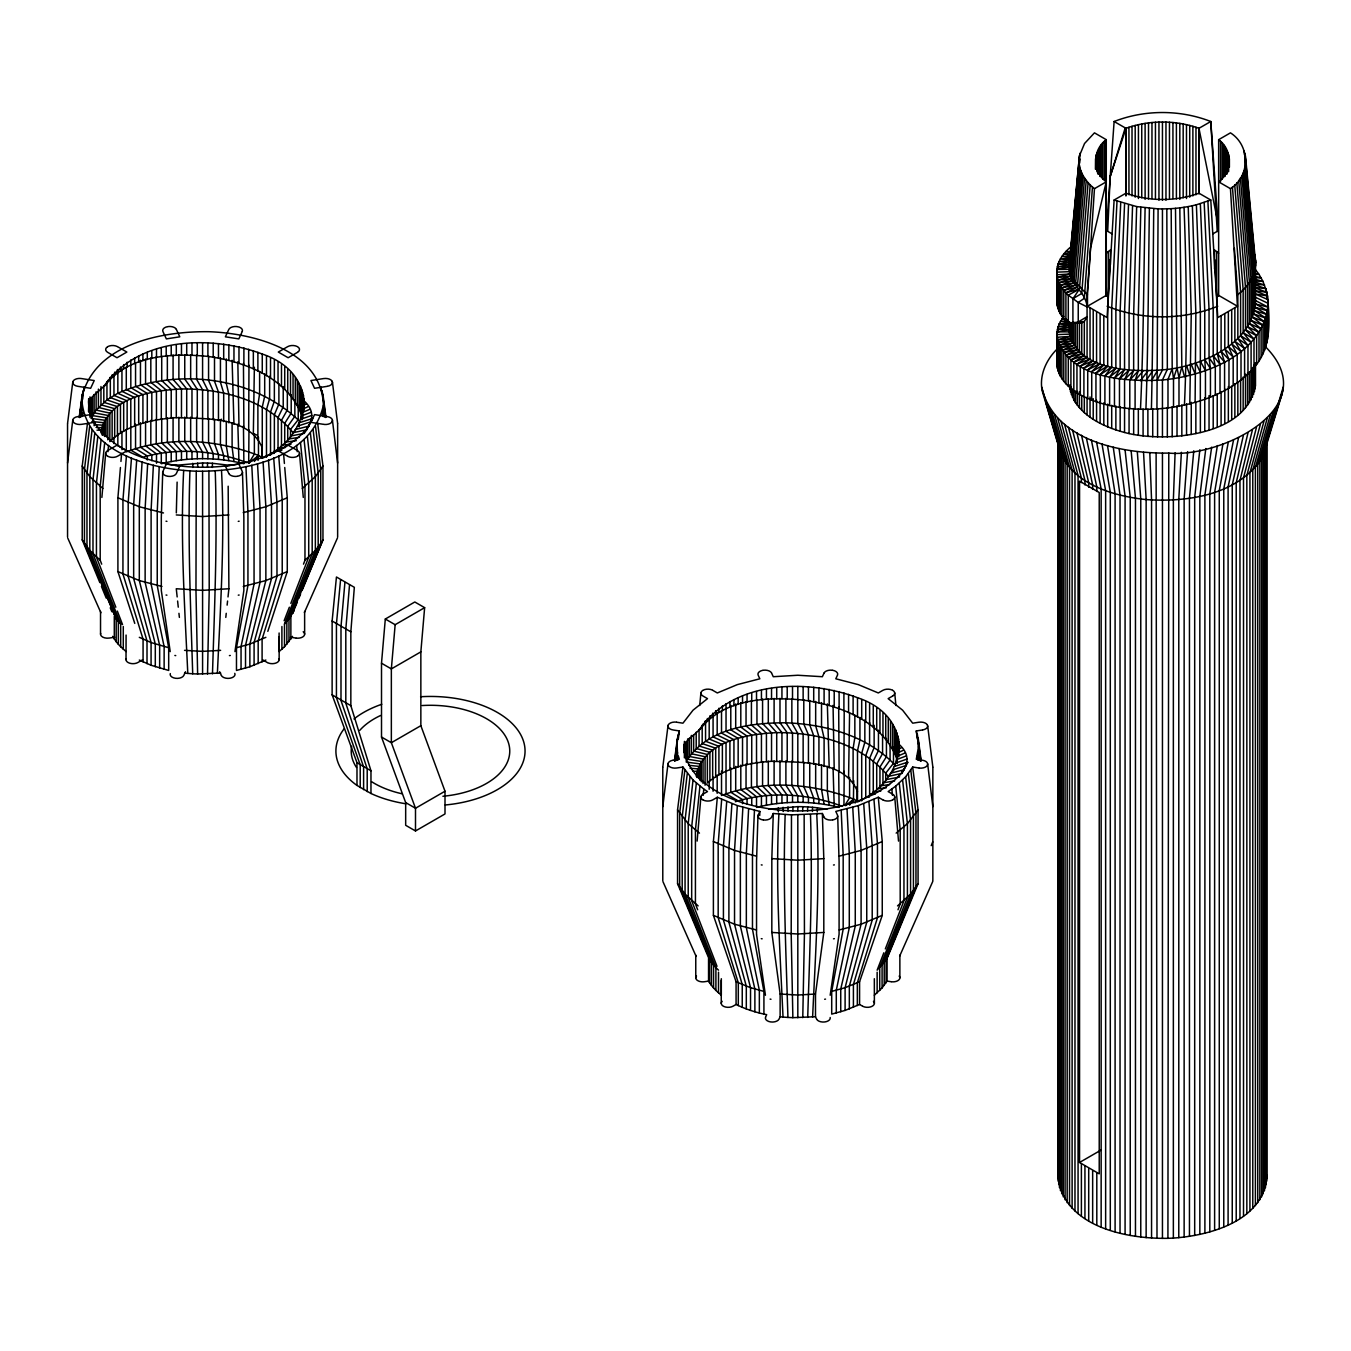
<?xml version="1.0" encoding="UTF-8"?>
<svg xmlns="http://www.w3.org/2000/svg" width="1351" height="1351" viewBox="0 0 1351 1351"><rect width="100%" height="100%" fill="white"/><g stroke="black" fill="none" stroke-linecap="round" stroke-linejoin="round"><path stroke-width="1.5" d="M202.582 467.159L202.582 462.971L175.09 465.369M722.177 1001.311A6.958 4.019 0 0 0 723.967 1006.512A6.958 4.019 0 0 0 733.12 1006.157L736.075 1004.468L736.075 981.755L713.396 915.353L713.396 841.555L717.33 797.259L737.325 805.601L759.836 811.427L759.718 815.531M797.816 810.803L797.816 806.631L768.753 809.283M862.512 1006.157L859.574 1004.468L859.574 981.755L882.254 915.353L882.254 841.555L878.302 797.259L858.307 805.601L835.796 811.427L837.451 815.008A6.975 4.019 0 0 1 832.993 819.871M1106.249 295.869L1106.266 139.677L1094.462 132.854L1084.549 143.493L1079.466 155.72L1069.401 265.775L1071.309 274.152L1075.464 282.241L1087.487 294.89L1087.487 306.238L1107.145 317.603L1114.119 200.016L1125.923 193.21C1149.279 201.586 1175.64 201.586 1198.979 193.21L1210.783 200.016L1217.758 317.603L1237.432 306.238L1230.457 188.667C1250.401 175.968 1250.401 145.553 1230.457 132.854L1218.653 139.677L1218.653 295.869M1125.94 195.608L1125.957 128.311L1114.119 121.506L1107.145 219.673L1107.145 231.021L1112.278 233.993M1063.777 316.37L1059.066 323.987L1056.904 331.907L1056.769 363.081C1058.39 387.146 1084.6 398.832 1104.898 404.371C1136.191 412.258 1169.645 410.434 1200.33 400.791L1200.363 312.098L1196.395 204.778L1210.783 200.016M1114.119 200.016L1136.664 206.585L1158.094 208.865L1156.929 408.931M196.25 471.212C243.568 471.82 311.237 459.087 323.413 405.114C321.42 350.551 253.718 333.275 208.915 331.704C161.613 331.096 93.928 343.829 81.752 397.802C83.762 452.365 151.464 469.624 196.25 471.212L195.963 590.252L197.634 673.997L220.635 673.051M207.48 467.226L207.514 463.055L202.582 462.971M763.535 820.006A6.975 4.019 0 0 0 771.607 817.085L773.279 813.505L791.483 814.873L791.196 933.896L792.868 1017.658L815.497 1016.746L816.578 1019.076M802.714 810.887L802.747 806.699L797.816 806.631M1153.737 208.679C1153.028 275.553 1152.96 342.428 1151.407 409.201M189.934 470.925C187.637 538.61 190.609 606.194 192.703 673.777L197.634 673.997M785.167 814.585C782.871 882.254 785.843 949.854 787.937 1017.438L792.868 1017.658M212.36 467.446L212.428 463.275L207.514 463.055M807.594 811.107L807.645 806.919L802.747 806.699M1149.397 208.341C1148.35 275.418 1148.266 342.495 1145.918 409.302M183.668 470.452C180.223 538.222 184.665 605.822 187.789 673.406L192.703 673.777M778.885 814.113C775.44 881.882 779.899 949.483 783.023 1017.067L787.937 1017.438M1145.108 207.885C1143.689 275.148 1143.588 342.428 1140.48 409.235M1265.026 346.312C1325.956 406.921 1221.287 457.905 1168.784 453.092L1167.923 1238.327C1126.717 1239.036 1065.095 1227.046 1058.154 1178.19L1058.154 440.105M812.441 811.478L812.525 807.29L807.645 806.919M1140.852 207.294L1138.336 314.918L1138.336 370.799L1135.093 380.526L1135.093 409.015M176.322 512.89L177.116 482.104M258.463 437.048L258.463 455.473L248.685 463.309L248.972 429.736M843.953 805.095L844.206 771.353M817.254 811.985L817.372 807.814L812.525 807.29M1136.664 206.585L1133.658 314.124L1133.658 370.529L1129.791 380.138L1129.791 408.627M162.711 472.394L161.309 517.636L161.309 590.505L170.209 651.604M757.945 816.055L756.543 861.296L756.543 934.166M765.51 1017.252A6.958 4.019 0 0 0 770.762 1021.947A6.958 4.019 0 0 0 779.054 1019.076L780.135 1016.746L780.135 994.032L771.826 932.443L771.826 858.628L773.279 813.505M1132.56 205.74L1129.064 313.179L1129.064 370.106L1124.572 379.58L1124.556 432.472C1166.318 443.939 1260.297 435.579 1254.488 374.902M1128.524 204.778L1124.556 312.098L1124.556 369.549L1119.472 378.888L1119.472 407.377M1175.1 452.805L1173.36 499.988L1173.36 1238.09L1167.923 1238.327M262.263 458.344C313.196 434.904 320.542 373.551 262.263 354.03C211.752 335.132 140.859 336.669 106.037 383.346C101.595 390.49 92.51 394.12 88.575 402.058C88.676 412.984 93.844 423.285 100.97 431.341C122.35 454.308 154.436 463.376 184.749 466.483C218.322 469.287 253.498 464.626 283.22 448.008C298.943 438.332 324.696 419.739 304.093 400.909M857.497 801.987C908.429 778.548 915.775 717.195 857.497 697.69C806.986 678.793 736.092 680.33 701.27 726.99C696.829 734.133 687.743 737.764 683.809 745.718C683.91 756.644 689.078 766.946 696.204 775.001C717.584 797.951 749.67 807.037 779.983 810.144C813.555 812.947 848.732 808.286 878.454 791.669C894.176 781.976 919.93 763.399 899.31 744.57M1058.069 330.674L1058.069 326.604L1069.789 327.263L1057.343 329.256L1069.401 329.56C1074.518 371.897 1135.06 372.589 1167.332 369.431C1207.017 364.888 1262.307 338.442 1254.488 290.651L1266.85 292.255C1269.889 317.451 1272.439 347.241 1253.998 367.573C1240.049 383.853 1220.46 394.205 1200.33 400.791M1124.572 203.68L1120.148 310.899L1120.148 368.857L1114.474 378.027L1114.474 406.516M159.232 466.669L157.24 511.691L157.24 585.49L168.689 647.737L168.689 670.451L151.076 665.266L139.305 660.048M754.466 810.33L752.473 855.335L752.473 929.15L763.923 991.398L763.923 1014.111L766.692 1014.669L765.629 1016.999M927.546 764.902A6.975 4.019 0 0 0 922.48 760.241L916.282 759.279L918.815 745.11L916.282 730.942L922.48 729.979M1079.128 158.236C1077.963 170.327 1085.309 181.456 1094.462 188.667L1087.487 294.89M1106.249 295.818L1106.266 139.677C1092.233 149.792 1092.233 171.712 1106.249 181.845L1106.266 295.396L1108.225 297.051M1058.154 1178.19L1058.289 1175.049M1120.739 202.481L1115.875 309.548L1115.875 368.029L1109.61 377.03L1109.61 405.52M1237.432 294.89C1249.675 285.855 1259.031 270.065 1254.488 254.545L1254.488 310.595L1265.836 318.127L1265.836 346.616M1173.36 1238.09C1209.939 1235.489 1261.969 1221.287 1266.765 1178.19L1266.765 440.105M1117.007 201.164L1111.704 308.079L1111.704 367.084L1104.898 375.882L1104.898 404.371M153.372 465.268L151.109 510.222L151.109 584.037L164.13 646.639L164.13 669.353M748.606 808.928L746.343 853.866L746.343 927.681L759.346 990.3L759.346 1013.014L763.923 1014.111M101.072 432.776C106.898 397.498 151.869 390.405 181.473 388.97C221.919 388.649 266.721 399.913 293.049 432.708L306.761 429.753L312.605 418.776M696.289 776.437C702.132 741.142 747.103 734.066 776.707 732.63C817.152 732.31 861.955 743.557 888.283 776.369L901.995 773.414L907.821 762.437M1070.921 246.828C1063.237 252.992 1056.769 261.925 1056.769 272.142L1056.769 300.631C1056.752 309.599 1061.835 317.738 1068.286 323.649L1081.763 322.72L1084.313 321.572L1087.065 316.641L1078.233 321.977L1068.286 323.649L1068.286 295.16C1061.835 289.249 1056.752 281.109 1056.769 272.142L1069.401 271.686C1071.275 285.382 1086.052 292.525 1087.065 306.88L1078.233 302.489L1068.286 295.16L1079.432 289.131L1088.112 182.638M1056.769 300.631L1056.904 297.946M1056.769 363.081L1056.904 360.396M1110.201 259.578L1107.685 306.474L1107.685 366.003L1100.339 374.582L1100.339 403.071M147.664 463.697L145.131 508.567L145.131 582.382L159.654 645.423L159.654 668.12M742.881 807.358L740.365 852.228L740.365 926.043L754.888 989.067L754.888 1011.781L759.346 1013.014M1058.069 264.154L1070.431 262.55L1070.431 254.545L1069.401 271.686L1069.401 267.093L1057.343 266.789L1069.789 264.813L1058.069 264.154L1058.069 268.224M1181.382 452.315L1178.781 499.583L1178.781 1237.668M1107.685 231.291L1110.201 176.525L1125.214 127.906M142.091 461.958L139.305 506.743L139.305 580.558L155.297 644.055L155.297 666.769M737.325 805.601L734.539 850.404L734.539 924.219L750.531 987.699L750.531 1010.413L754.888 1011.781M1195.111 402.378L1195.855 313.179L1192.359 205.74L1196.395 204.778M136.687 460.049L133.665 504.75L133.665 578.566L151.076 642.552L151.076 665.266M731.921 803.693L728.898 848.411L728.898 922.209L746.309 986.213L746.309 1008.927L750.531 1010.413M131.469 457.972L128.193 502.589L128.193 576.387L147.006 640.931L147.006 663.645M726.703 801.616L723.427 846.233L723.427 920.048L742.239 984.592L742.239 1007.306L746.309 1008.927M1187.613 451.656L1184.135 499.009L1184.135 1237.094M1092.469 186.995L1084.313 298.335L1078.233 302.489L1078.233 321.977L1081.763 322.72L1081.763 353.54L1070.921 359.89L1070.921 388.379M126.437 455.743L122.941 500.258L122.941 574.057L143.071 639.192L143.071 661.906M370.968 793.476L370.968 770.779L350.838 705.644L350.838 631.829L354.334 587.313L336.45 576.995L332.126 621.021L332.126 694.836L356.985 762.707L356.985 785.421L370.968 793.476A94.57 54.597 0 0 0 406.009 803.794M721.67 799.404L718.175 843.902L718.175 917.717L738.305 982.852L738.305 1005.566L742.239 1007.306M1090.189 184.851L1081.763 293.42L1072.914 298.74L1072.914 323.311L1079.432 323.109L1079.432 351.581L1068.286 357.61L1068.286 386.099M134.762 623.385L117.909 571.574L117.909 497.776L120.442 467.497M120.948 461.434L121.624 453.362M349.521 584.949L345.805 629.346L345.805 703.162L367.202 768.922L367.202 791.635M101.882 497.438L105.682 453.125M381.506 663.223L385.305 619.028L414.808 601.989L424.636 607.663L420.853 651.874L420.853 725.69L445.003 791.23L445.003 813.944L415.5 830.966L405.672 825.292L405.672 802.578L381.506 737.038L381.506 663.223L391.351 668.914L420.853 651.874M424.636 607.663L395.151 624.702L391.351 668.914L391.351 742.712L415.5 808.253L415.5 830.966M697.116 841.099L700.916 796.786M1086.221 180.358L1077.338 287.121L1065.905 292.795L1065.905 321.285M1084.549 178.028L1075.464 285.027L1063.777 290.364L1063.777 318.853M258.024 460.404L258.463 455.473C216.7 439.295 168.622 435.849 126.285 451.893M344.927 582.433L340.992 626.712L340.992 700.527L363.605 766.946L363.605 789.659M853.41 802.41L853.697 780.692M1083.097 175.647L1073.842 282.899L1061.937 287.864L1061.937 316.354M1081.864 173.232L1072.458 280.721L1060.366 285.331L1060.366 313.82M1193.777 450.795L1189.454 498.266L1189.454 1236.368M1080.04 168.301L1070.431 276.246L1058.069 280.113L1058.069 308.602M1080.834 170.783L1071.309 278.492L1059.066 282.747L1059.066 311.237M340.57 579.765L336.433 623.942L336.433 697.741L360.21 764.869L360.21 787.582M1069.401 265.775L1080.04 153.22M1079.466 165.801L1069.789 273.983L1057.343 277.479L1057.343 305.968M1079.669 163.116L1080.057 158.996M699.717 705.509L700.916 692.911M1069.283 262.955L1079.466 155.72M107.945 451.707L108.553 445.425M703.179 795.367L703.787 789.068L693.029 780.034L682.947 767.03L676.75 767.993A6.975 4.019 0 0 1 668.323 765.409M104.703 442.52L100.194 486.411L100.194 560.226L101.68 564.144M699.936 786.164L695.427 830.071L695.427 903.887L697.656 909.763M101.122 439.497L96.445 483.27L96.445 557.068L115.831 607.224M696.339 783.158L691.678 826.913L691.678 900.729L717.009 966.303M225.803 617.407L226.242 613.32M227.12 605.13L227.576 601.043M228.015 596.939L228.893 588.749L228.167 486.208M1199.84 449.765L1194.689 497.371L1194.689 1235.473M97.812 436.39L92.983 480.01L92.983 553.809L120.695 624.061L120.695 646.774L126.082 651.57M693.029 780.034L688.216 823.654L688.216 897.469L715.912 967.721L715.912 990.435L721.316 995.231L721.316 978.715M94.79 433.164L89.825 476.65L89.825 550.448L118.331 621.561L120.695 624.061M690.006 776.825L685.058 820.293L685.058 894.109L713.564 965.205L718.512 970.153M92.054 429.871L86.971 473.188L86.971 547.003L116.186 618.978L118.331 621.561L118.331 644.258L120.695 646.774M687.287 773.515L682.204 816.848L682.204 890.647L711.42 962.621L713.564 965.205L713.564 987.919L715.912 990.435M1069.283 321.673L1069.401 334.153L1056.769 334.592C1065.365 378.972 1126.447 381.961 1162.451 380.003C1206.122 375.831 1264.215 353.962 1268.15 303.367L1255.501 297.288M67.567 463.038L72.751 420.212M89.639 426.494L84.438 469.658L84.438 543.457L116.186 618.978L116.186 641.691L118.331 644.258M662.801 806.699L667.985 763.855M684.856 770.138L679.671 813.302L679.671 887.117L711.42 962.621L711.42 985.335L713.564 987.919M99.839 582.568L82.225 539.86L82.225 466.044L87.511 423.049M1205.818 448.532L1199.84 496.324L1199.84 1234.409M67.567 423.403L72.751 382.181M662.801 767.047L667.985 725.842M711.42 985.335L709.528 982.701L709.528 959.987L677.56 883.689L677.56 809.891L682.947 767.03M82.563 416.429L83.087 412.376M677.797 760.089L676.986 741.446L679.35 730.942L673.153 729.979A6.975 4.019 0 0 1 668.086 725.318M1189.809 403.797L1191.244 314.124L1188.238 206.585L1192.359 205.74M80.165 417.172L81.752 405.114M81.246 409.674L81.786 405.536M82.614 399.339L83.154 395.201M83.694 391.064L84.235 386.926M81.195 416.817L82.259 408.762M675.399 760.816L676.986 748.758M678.286 739.183L679.35 730.942M676.429 760.478L677.493 752.406M79.219 417.071L82.259 394.154M79.473 417.459L81.6 401.45M79.506 417.51L83.087 390.523M674.453 760.731L677.493 737.815M674.706 761.12L678.32 734.184M815.497 1016.746L815.497 994.032L823.806 932.443L823.806 858.628L822.354 813.505L791.483 814.873M1211.661 447.147L1204.889 495.108L1204.889 1233.21M234.956 651.604L243.856 590.505L243.856 517.636L242.471 472.394M830.19 995.248L839.089 934.166L839.089 861.296L837.704 816.055M1217.386 445.56L1209.804 493.757L1209.804 1231.859M1222.959 443.82L1214.617 492.254L1214.617 1230.339M265.86 660.048L249.867 666.769L236.476 670.451L236.476 647.737L247.942 585.49L247.942 511.691L245.95 466.669M859.574 1004.468L845.101 1010.413L831.709 1014.111L831.709 991.398L843.176 929.15L843.176 855.335L841.183 810.33M1228.346 441.912L1219.261 490.599L1219.261 1228.701M1184.439 405.064C1187.445 339.321 1186.533 273.307 1184.05 207.294L1188.238 206.585M1233.581 439.835L1223.77 488.826L1223.77 1226.911M1238.597 437.606L1228.093 486.9L1228.093 1225.002M1243.41 435.242L1232.247 484.857L1232.247 1222.942M1248.02 432.725L1236.216 482.679L1236.216 1220.78M1252.377 430.074L1239.965 480.399L1239.965 1218.484M1256.481 427.288L1243.511 478.001L1243.511 1216.086M1178.984 406.178L1178.984 377.689L1181.838 366.78L1179.811 207.885L1184.05 207.294M1260.348 424.383L1246.838 475.501L1246.838 1213.586M1263.928 421.377L1249.928 472.901L1249.928 1210.986M1267.238 418.253L1252.782 470.216L1252.782 1208.301M1270.261 415.044L1255.4 467.446L1255.4 1205.531M1272.997 411.734L1257.747 464.592L1257.747 1202.694M1275.412 408.357L1259.841 461.687L1259.841 1199.772M1283.281 386.977L1261.648 458.715C1236.976 495.277 1187.039 502.403 1146.138 499.583C1111.721 495.986 1065.601 482.358 1058.289 443.246L1041.621 386.977C1040.287 372.944 1046.974 359.282 1056.668 349.47M1282.791 390.625L1261.648 458.715L1261.648 1196.8M1281.964 394.256L1263.202 455.692L1263.202 1193.777M267.819 631.356L287.273 571.574L287.273 497.776L284.74 467.497M1110.201 176.525L1125.957 128.311C1149.279 119.935 1175.623 119.935 1198.962 128.311L1210.783 121.506L1217.234 231.561M1173.512 407.107L1173.512 378.618L1177.025 367.81L1175.505 208.341L1179.811 207.885M303.502 564.144L304.971 560.226L304.971 486.411L300.479 442.52M897.993 909.763L900.205 903.887L900.205 830.071L895.696 786.164L905.626 776.825L912.685 767.03L918.883 767.993M284.132 620.717L289.35 607.224M290.837 603.357L308.72 557.068L308.72 483.27L304.059 439.497M883.841 952.793L877.137 970.153L887.083 958.383L918.072 883.689L918.072 809.891L912.685 767.03M885.327 948.942L903.954 900.729L903.954 826.913L899.293 783.158M931.227 845.642L932.73 841.808M279.1 632.994L279.1 651.57L284.487 646.774L284.487 624.061L312.182 553.809L312.182 480.01L307.369 436.39M1175.505 208.341L1171.182 208.679L1172.195 368.705L1167.99 379.395L1167.99 407.884M304.397 612.51L337.497 537.884M899.631 956.17L932.73 881.528M284.487 624.061L290.87 616.326L322.957 539.86L322.957 466.044L317.654 423.049M297.338 601.989L292.525 613.641L293.927 610.905M298.926 598.105L300.53 594.22M302.134 590.336L322.957 539.86M162.947 471.347L166.359 464.018L179.784 466.095L176.39 473.424A6.975 4.019 0 0 1 168.301 476.363M242.217 331.569L238.823 338.898L225.381 336.821L228.792 329.475A6.975 4.019 0 0 1 236.813 326.554M185.526 671.734L183.82 675.416A6.958 4.019 0 0 1 175.529 678.286A6.958 4.019 0 0 1 170.294 673.592M758.181 815.008L759.836 811.427M824.026 673.136L822.354 676.716L797.816 675.247L773.279 676.716L771.607 673.136M837.451 675.213L835.796 678.793L858.307 684.619L878.302 692.962L882.845 690.344A6.975 4.019 0 0 1 892.386 690.141M1156.929 380.442L1162.451 370.039L1162.451 208.932L1171.182 208.679M1151.407 380.712L1157.587 370.478M701.27 781.79L701.27 761.44L687.659 759.245C708.751 728.105 751.156 722.751 785.894 722.785C825.512 724.305 867.764 735.771 895.544 765.645M322.957 466.044L315.357 476.65L302.286 488.437M284.487 646.774L292.525 636.355M918.072 809.891L907.416 823.654L896.169 833.111M918.072 883.689L910.574 894.109L897.52 905.896M874.333 995.231L882.085 987.919L887.083 981.096L887.083 958.383M248.685 463.309L254.36 454.122L254.36 433.772M844.865 805.432L849.593 797.782L849.593 777.433M104.652 386.031C127.737 354.891 172.523 352.949 207.902 356.411C244.919 361.561 287.881 377.892 301.898 415.77L310.781 412.393M699.886 729.692C722.954 698.551 767.756 696.609 803.136 700.071C840.153 705.222 883.115 721.552 897.132 759.414L906.014 756.036M1145.918 380.813L1152.724 370.782M1072.914 298.74L1079.432 289.131L1065.905 292.795M254.376 461.468L258.463 455.473L262.263 457.567L262.263 407.208L264.695 396.164L264.695 373.771M849.61 805.112L853.697 799.133L857.497 801.227L857.497 750.869L859.928 739.808L859.928 717.432M290.516 436.052L304.195 433.384L305.917 430.969M855.082 803.001L857.058 800.316L857.058 786.67M1140.48 380.746L1147.877 370.934M1135.093 380.526L1143.081 370.934M293.049 432.708L296.612 428.605M888.283 776.369L894.21 769.53M1129.791 380.138L1138.336 370.799M1095.948 401.652L1095.948 373.163L1103.818 364.804L1103.818 316.117M1124.572 379.58L1133.658 370.529M262.263 447.806C248.905 416.007 205.301 418.911 176.305 417.662C152.764 419.266 127.281 424.501 109.836 441.591L109.836 413.102L96.124 410.079L91.041 418.422L104.517 420.212L104.517 436.491M1091.726 400.099L1091.726 371.609L1100.102 363.503L1100.102 314.293M1119.472 378.888L1129.064 370.106M1087.724 398.427L1087.724 369.938L1096.573 362.085L1096.573 312.351M857.497 791.45C844.139 759.65 800.535 762.572 771.539 761.305C748.927 762.808 724.947 767.773 707.367 782.989L707.367 754.5L693.637 751.072L693.637 734.792M1114.474 378.027L1124.556 369.549M304.971 560.226L315.357 550.448L320.744 543.457L320.744 469.658L315.543 426.494M1106.266 253.228L1110.37 249.969L1110.37 264.712M1216.677 297.051L1218.653 295.396L1237.432 306.238M1083.907 396.62L1083.907 368.131L1093.212 360.565L1093.212 310.308M845.54 805.652L853.697 799.133C812.407 783.124 765.021 779.595 723.021 794.962M1109.61 377.03L1120.148 368.857M893.028 799.708A6.975 4.019 0 0 0 892.673 794.202L888.147 791.585L895.696 786.164M1080.31 394.712L1080.31 366.222L1090.037 358.944L1090.037 308.163M1104.898 375.882L1115.875 368.029M1076.95 392.702L1076.95 364.213L1087.065 357.221L1087.065 294.586L1090.527 248.229L1106.249 181.845L1094.462 188.667M1100.339 374.582L1111.704 367.084M1124.556 432.472C1105.05 427.254 1084.583 417.966 1073.842 399.947L1073.809 362.102L1084.313 355.431L1084.313 321.572L1078.233 321.977M1095.948 373.163L1107.685 366.003M107.725 450.542L117.03 445.171L126.859 450.846L117.571 456.216A6.975 4.019 0 0 1 108.029 456.418M297.44 352.375L288.135 357.745L278.306 352.054L287.611 346.683A6.975 4.019 0 0 1 297.102 346.464M142.564 659.812L137.886 662.514A6.958 4.019 0 0 1 129.493 663.138A6.958 4.019 0 0 1 126.251 658.629M1087.487 306.238L1106.266 295.396M1212.641 233.993L1217.758 231.021L1217.758 219.673L1210.783 121.506C1180.132 109.532 1144.787 109.532 1114.119 121.506M420.853 725.69L391.351 742.712L381.506 737.038M445.003 791.23L415.5 808.253L405.672 802.578M702.959 794.202L707.502 791.585L703.787 789.068M717.33 797.259L712.788 799.876A6.975 4.019 0 0 1 703.263 800.079M892.673 696.018L888.147 698.636L902.603 710.187L912.685 723.19L918.883 722.228A6.975 4.019 0 0 1 927.293 724.778M1079.55 1162.468L1079.55 481.159L1099.224 492.507L1099.224 1173.833L1079.55 1162.468L1100.913 1150.14M1091.726 371.609L1103.818 364.804M1087.724 369.938L1100.102 363.503M303.975 405.131L306.356 403.949M899.209 748.792L901.573 747.593M1065.905 383.735L1065.905 355.245L1077.338 349.571L1077.338 323.109M287.273 497.776L265.86 506.743L243.264 512.637M287.273 571.574L265.86 580.558L243.264 586.452M265.86 637.334L249.867 644.055L236.476 647.737M882.254 841.555L861.094 850.404L839.224 856.146M882.254 915.353L861.094 924.219L839.224 929.961M859.574 981.755L845.101 987.699L831.709 991.398M1083.907 368.131L1096.573 362.085M303.553 408.711L308.045 406.651M898.787 752.372L903.279 750.312M1063.777 381.303L1063.777 352.814L1075.464 347.494L1075.464 323.075M1217.758 306.238C1182.801 320.356 1142.119 320.356 1107.145 306.238M1080.31 366.222L1093.212 360.565M302.86 412.275L309.531 409.471M898.094 755.935L904.765 753.115M1061.937 378.804L1061.937 350.314L1073.842 345.349L1073.842 322.973M221.598 419.249L218.474 420.549L218.474 392.06L214.505 381.218L214.505 356.799M1076.95 364.213L1090.037 358.944M1060.366 376.27L1060.366 347.781L1072.458 343.171L1072.458 322.821M1073.809 362.102L1087.065 357.221M300.648 419.317L311.794 415.399M895.882 762.977L907.028 759.059M1059.066 373.687L1059.066 345.197L1071.309 340.959L1071.309 322.636M1070.921 359.89L1084.313 355.431M312.554 418.506L299.145 422.779L299.145 426.848M735.332 801.734C770.104 790.977 808.455 793.527 842.315 806.344M894.379 766.439L907.788 762.167M1058.069 371.069L1058.069 342.58L1070.431 338.713L1070.431 322.433M1068.286 357.61L1081.763 353.54M297.372 426.19L311.051 421.799M892.606 769.85L906.285 765.46M1068.286 323.649L1073.707 322.112M1057.343 368.418L1057.343 339.928L1069.789 336.433L1069.789 324.223M1065.905 355.245L1079.432 351.581M295.329 429.55L309.058 426.055L309.058 425.058M890.562 773.211L904.292 769.698L904.292 768.702M243.45 425.869L243.889 463.731C216.92 456.976 188.262 456.976 161.293 463.731L161.293 453.125L150.822 444.749L150.822 420.33M1063.777 290.364L1077.338 287.121M1063.777 352.814L1077.338 349.571M838.684 771.556L839.106 807.391C812.154 800.619 783.496 800.619 756.526 807.391L756.526 796.786L746.039 788.41L746.039 763.99M1061.937 287.864L1075.464 285.027M1061.937 350.314L1075.464 347.494M885.732 779.713L899.428 777.045L899.428 775.001M1056.904 303.299L1056.904 269.457L1069.401 267.093M1056.904 365.749L1056.904 331.907L1069.401 329.56M1060.366 285.331L1073.842 282.899M1060.366 347.781L1073.842 345.349M239.144 595.031L238.266 595.166M230.312 655.471L229.417 655.607M834.378 938.675L833.499 938.81M825.529 999.115L824.65 999.25M239.144 521.216L238.266 521.351M834.378 864.876L833.499 865.012M287.729 439.193L299.398 437.251M882.963 782.854L894.632 780.912M77.919 416.581L90.635 414.622L94.232 422.373L81.516 424.349A6.975 4.019 0 0 1 73.089 421.765M327.246 386.335L314.547 388.294L310.95 380.543L323.649 378.567A6.975 4.019 0 0 1 332.059 381.117M114.751 637.216L109.296 638.06A6.958 4.019 0 0 1 100.666 633.399M673.153 760.241L679.35 759.279L678.32 756.036M709.528 982.701L708.549 981.096L704.53 981.721A6.958 4.019 0 0 1 697.352 980.387A6.958 4.019 0 0 1 696.491 976.064M1059.066 282.747L1072.458 280.721M1059.066 345.197L1072.458 343.171M284.723 442.25L296.308 440.662M879.957 785.894L889.6 784.576M1058.069 326.604L1068.371 325.27M1058.069 280.113L1071.309 278.492M1058.069 342.58L1071.309 340.959M281.481 445.205L291.022 444.175M886.256 787.819L876.715 788.849L876.715 764.007L882.575 753.571L882.575 735.265M228.893 514.934L202.582 516.538L176.272 514.934M228.893 588.749L202.582 590.353L176.272 588.749L177.167 596.939M220.635 650.355L202.582 651.368L184.547 650.355M823.806 858.628L797.816 860.199L771.826 858.628M823.806 932.443L797.816 933.997L771.826 932.443M815.497 994.032L797.816 995.028L780.135 994.032M1069.266 322.957L1059.066 323.987L1068.54 324.831M1057.343 277.479L1070.431 276.246M1057.343 339.928L1070.431 338.713M278.036 448.059L285.568 447.451M873.27 791.703L880.801 791.112M1070.431 258.227L1060.366 258.936L1071.309 260.287L1059.066 261.537L1070.431 262.55M1068.421 320.812L1060.366 321.403L1069.485 322.517M1072.914 323.311L1081.763 322.72M1056.904 274.81L1069.789 273.983M1056.904 337.26L1069.789 336.433M274.371 450.795L281.785 450.423M869.605 794.456L875.161 794.168M1069.874 256.065L1061.937 256.403L1070.701 257.788M1065.905 318.684L1061.937 318.853L1067.189 319.697M270.521 453.429L274.152 453.362M865.755 797.09L869.385 797.006M1255.197 274.439L1259.014 274.371L1262.982 281.38L1266.85 292.255L1266.85 298.351M88.913 401.551L88.541 411.717M1041.621 386.977C1053.797 440.95 1121.482 453.683 1168.784 453.092M683.775 751.308L684.13 745.195M1071.579 253.802L1063.777 253.904L1069.823 255.103M1056.904 269.457L1069.283 269.389M1056.904 331.907L1069.283 331.856M1255.282 277.782L1261.125 277.85L1255.315 276.448M1158.094 208.865L1162.451 208.932M96.985 430.158L101.207 430.226M1071.613 251.573L1065.905 251.472L1069.722 252.384M1255.045 281.042L1262.982 281.38L1255.248 279.285M96.09 427.44L101.629 427.693L101.629 433.789M693.164 771.185L696.846 771.337L696.846 777.45M1254.471 284.25L1264.553 284.96L1254.927 282.038M94.806 424.619L102.321 425.16L102.321 435.343M690.04 768.263L697.538 768.82L697.538 776.96M212.428 463.275L230.075 465.369M1265.836 292.66L1265.836 288.59L1253.593 287.358L1266.85 292.255M91.851 421.495L103.284 422.677L103.284 434.887M688.993 765.341L698.518 766.321L698.518 778.531M184.547 673.051L187.789 673.406M780.135 1016.746L783.023 1017.067M166.916 595.166L166.038 595.031M175.748 655.607L174.87 655.471M762.15 938.81L761.272 938.675M770.982 999.25L770.104 999.115M166.916 521.351L166.038 521.216M762.15 865.012L761.272 864.876M817.372 807.814L826.88 809.283M81.516 378.567L94.232 380.543L90.635 388.294L77.919 386.335A6.975 4.019 0 0 1 72.853 381.657M323.649 424.349L310.95 422.373L314.547 414.622L327.246 416.581A6.975 4.019 0 0 1 332.312 421.259M290.414 637.216L295.886 638.06M676.75 722.228L682.947 723.19L693.029 710.187L707.502 698.636L702.959 696.018A6.975 4.019 0 0 1 702.621 690.513M887.083 981.096L891.12 981.721M1267.576 300.006L1267.576 295.937L1255.13 293.961L1268.015 299.652L1268.015 335.572M163.488 512.958L139.305 506.743L117.909 497.776M161.917 586.452L139.305 580.558L117.909 571.574M756.425 856.146L734.539 850.404L713.396 841.555M756.425 929.961L734.539 924.219L713.396 915.353M1255.147 273.561L1259.014 274.371L1253.998 267.65M168.689 647.737L151.076 642.552L139.305 637.334M763.923 991.398L750.531 987.699L736.075 981.755M1255.501 260.135L1255.501 303.958L1268.015 307.082L1255.636 300.631M1255.13 257.332L1255.13 307.285L1267.576 310.781L1267.576 339.27M1254.488 310.595L1266.85 314.462L1266.85 342.951M1254.37 284.74L1265.836 288.59M1244.085 170.783L1253.593 274.152L1253.593 313.888L1265.836 318.127M1243.055 173.232L1252.461 276.887L1252.461 317.147L1264.553 321.758L1264.553 350.247M247.081 462.684C214.117 450.17 176.964 447.553 142.919 457.178L130.827 450.17L130.794 399.136L117.841 393.259L106.949 399.896L96.124 410.079L96.124 391.773M1254.488 290.651L1267.576 295.937M256.741 435.056L253.346 433.654L254.36 367.252M1241.822 175.647L1251.077 279.589L1251.077 320.373L1262.982 325.338L1262.982 353.827M1217.234 219.436L1198.962 128.311L1198.962 193.75M1240.353 178.028L1249.439 282.241L1249.439 323.548L1261.125 328.867L1261.125 357.356M350.838 631.829L332.126 621.021M350.838 705.644L332.126 694.836M370.968 770.779L356.985 762.707M736.075 1004.468L738.305 1005.566M1238.681 180.358L1247.581 284.841L1247.581 326.672L1259.014 332.346L1259.014 360.835M1236.807 182.638L1245.487 287.375L1245.487 329.728L1256.633 335.757L1256.633 364.23M1255.501 303.958L1267.576 310.781M1230.457 188.667L1218.653 181.845C1232.686 171.729 1232.686 149.792 1218.653 139.677M117.571 346.683L126.859 352.054L117.03 357.745L107.725 352.375A6.975 4.019 0 0 1 107.388 346.869M712.788 690.344L717.33 692.962L737.325 684.619L759.836 678.793L758.181 675.213A6.975 4.019 0 0 1 762.656 670.349M287.611 456.216L278.306 450.846L288.135 445.171L297.44 450.542A6.975 4.019 0 0 1 297.794 456.047M878.302 797.259L882.845 799.876M385.305 619.028L395.151 624.702M262.618 659.812L267.278 662.514M738.153 800.839L726.044 793.831L726.027 742.797L713.075 736.92L713.075 714.544M1234.713 184.851L1243.156 289.857L1243.156 332.718L1253.998 339.084L1253.998 367.573M1255.13 307.285L1266.85 314.462M1232.433 186.995L1240.606 292.255L1240.606 335.656L1251.094 342.327L1251.077 399.947M1234.375 248.229L1237.837 294.586L1237.837 338.493L1247.969 345.468L1247.969 373.957M1253.593 313.888L1264.553 321.758M1234.865 308.163L1234.865 341.246L1244.592 348.524L1244.592 377.013M1218.653 253.228L1214.549 249.969L1214.549 268.917M699.463 833.111L688.216 823.654L677.56 809.891M698.129 905.896L685.058 894.109L677.56 883.689M102.896 488.437L89.825 476.65L82.225 466.044M1252.461 317.147L1262.982 325.338M1231.707 310.308L1231.707 343.914L1241.012 351.48L1241.012 379.969M100.194 560.226L89.825 550.448L82.225 539.86M1251.077 320.373L1261.125 328.867M1228.346 312.351L1228.346 346.464L1237.195 354.317L1237.195 382.806M1249.439 323.548L1259.014 332.346M1224.8 314.293L1224.8 348.93L1233.176 357.036L1233.176 385.525M1247.581 326.672L1256.633 335.757M1221.101 316.117L1221.101 351.277L1228.971 359.636L1228.971 388.125M1245.487 329.728L1253.998 339.084M300.31 421.985C253.904 375.95 176.491 367.421 117.841 393.259L117.841 370.883M1214.718 259.578L1217.234 306.474L1217.234 353.506L1224.58 362.102L1224.58 390.591M1243.156 332.718L1251.094 342.327M1207.895 201.164L1213.198 308.079L1213.198 355.634L1220.021 364.432L1220.021 392.921M1240.606 335.656L1247.969 345.468M112.64 636.355L116.186 641.691M1204.18 202.481L1209.044 309.548L1209.044 357.627L1215.309 366.611L1215.309 395.1M1237.837 338.493L1244.592 348.524M1200.347 203.68L1204.754 310.899L1204.754 359.484L1210.445 368.654L1210.445 397.143M1234.865 341.246L1241.012 351.48M1200.363 361.224L1205.447 370.562L1205.447 399.052M663.02 881.781L696.137 956.424M67.786 538.137L100.903 612.763M1231.707 343.914L1237.195 354.317M1069.401 386.133L1073.842 399.947M1195.855 362.811L1200.33 372.302M822.354 813.505L824.026 817.085M176.39 329.475L179.784 336.821L166.359 338.898L162.947 331.569A6.975 4.019 0 0 1 167.423 326.689M228.792 473.424L225.381 466.095L238.823 464.018L242.217 471.347A6.975 4.019 0 0 1 237.759 476.228M219.639 671.734L221.344 675.416M1228.346 346.464L1233.176 357.036M101.443 586.452L106.239 598.105M110.242 607.815L111.846 611.699M1191.244 364.28L1195.111 373.889M1224.8 348.93L1228.971 359.636M117.317 611.074L122.536 624.567M1186.566 365.597L1189.809 375.308M1221.101 351.277L1224.58 362.102M1045.59 401.399L1061.7 455.692L1061.7 1193.777M1042.128 390.625L1060.434 452.619L1060.434 1190.721M1047.38 404.912L1063.254 458.715L1063.254 1196.8M1049.507 408.357L1065.078 461.687L1065.078 1199.772M1051.922 411.734L1067.172 464.592L1067.172 1202.694M1054.658 415.044L1069.519 467.446L1069.519 1205.531M1057.681 418.253L1072.12 470.216L1072.12 1208.301M1060.991 421.377L1074.974 472.901L1074.974 1210.986M1181.838 366.78L1184.439 376.574M1064.571 424.383L1078.064 475.501L1078.064 1213.586M1217.234 353.506L1220.021 364.432M1068.421 427.288L1081.391 478.001L1081.391 482.543M1072.542 430.074L1084.937 480.399L1084.937 484.941M1076.899 432.725L1088.703 482.679L1088.703 487.221M1081.492 435.242L1092.655 484.857L1092.655 489.4M1086.305 437.606L1096.809 486.9L1096.809 491.443M1091.338 439.835L1101.149 488.826L1101.149 1226.911M1177.025 367.81L1178.984 377.689M1213.198 355.634L1215.309 366.611M1096.556 441.912L1105.642 490.599L1105.642 1228.701M1101.96 443.82L1110.302 492.254L1110.302 1230.339M1107.533 445.56L1115.099 493.757L1115.099 1231.859M765.443 995.248L756.56 934.487M1113.241 447.147L1120.03 495.108L1120.03 1233.21M918.156 737.815L921.196 760.731M322.923 394.154L325.963 417.071M1172.195 368.705L1173.512 378.618M917.329 734.184L920.892 761.17M918.646 748.758L920.234 760.816M322.095 390.523L325.659 417.51M320.93 386.926L321.487 391.064M323.413 405.114L325 417.172M916.282 730.942L917.363 739.183M917.903 743.286L918.444 747.407M919.237 753.588L919.778 757.708M918.156 752.406L919.204 760.478M322.923 408.762L323.97 416.817M917.329 756.036L917.853 760.089M322.095 412.376L322.619 416.429M1209.044 357.627L1210.445 368.654M1119.101 448.532L1125.079 496.324L1125.079 1234.409M927.664 725.842L932.849 767.047M332.43 382.181L337.615 423.403M927.647 763.855L932.849 806.699M332.43 420.212L337.615 463.038M910.777 770.138L915.961 813.302L915.961 887.117L886.104 959.987L886.104 982.701M908.345 773.515L913.428 816.848L913.428 890.647L884.213 962.621L884.213 985.335M313.128 429.871L318.194 473.188L318.194 547.003L288.979 618.978L288.979 641.691M905.626 776.825L910.574 820.293L910.574 894.109L882.085 965.205L882.085 987.919M310.392 433.164L315.357 476.65L315.357 550.448L286.851 621.561L286.851 644.258M902.603 780.034L907.416 823.654L907.416 897.469L879.721 967.721L879.721 990.435M1125.062 449.765L1130.23 497.371L1130.23 1235.473M177.606 601.043L178.264 607.173M178.94 613.32L179.379 617.407M891.846 789.068L892.471 795.367M296.612 445.425L297.237 451.707M1245.436 155.72L1255.636 262.955M1244.879 153.22L1255.501 265.775M1244.085 150.738L1244.474 154.875M1244.862 158.996L1245.436 165.177M1245.436 165.801L1255.13 268.579M894.717 692.911L895.916 705.509M1244.879 168.301L1254.488 271.382M1131.142 450.795L1135.465 498.266L1135.465 1236.368M894.717 796.786L898.516 841.099M299.483 453.125L303.283 497.438M283.541 453.362L284.402 463.461M873.962 799.404L877.458 843.902L877.458 917.717L857.328 982.852L857.328 1005.566M278.728 455.743L282.224 500.258L282.224 574.057L262.094 639.192L262.094 661.906M1137.306 451.656L1140.768 499.009L1140.768 1237.094M868.929 801.616L872.206 846.233L872.206 920.048L853.41 984.592L853.41 1007.306M273.713 457.972L276.972 502.589L276.972 576.387L258.176 640.931L258.176 663.645M863.711 803.693L866.751 848.411L866.751 922.209L849.323 986.213L849.323 1008.927M268.477 460.049L271.517 504.75L271.517 578.566L254.089 642.552L254.089 665.266M1204.754 359.484L1205.447 370.562M858.307 805.601L861.094 850.404L861.094 924.219L845.101 987.699L845.101 1010.413M263.09 461.958L265.86 506.743L265.86 580.558L249.867 644.055L249.867 666.769M852.751 807.358L855.267 852.228L855.267 926.043L840.744 989.067L840.744 1011.781M257.517 463.697L260.051 508.567L260.051 582.382L245.527 645.423L245.527 668.12M1143.537 452.315L1146.138 499.583L1146.138 1237.668M88.575 402.058L88.71 398.629L88.71 410.907M847.026 808.928L849.289 853.866L849.289 927.681L836.286 990.3L836.286 1013.014M251.793 465.268L254.056 510.222L254.056 584.037L241.052 646.639L241.052 669.353M1266.613 1175.049L1266.765 1178.19M1268.015 328.141L1268.15 331.856M1149.802 452.805L1151.559 499.988L1151.559 1238.09M778.26 807.814L778.379 811.985M783.107 807.29L783.192 811.478M816.747 814.113C820.192 881.882 815.734 949.483 812.61 1017.067M221.513 470.452C224.958 538.222 220.5 605.822 217.376 673.406M1156.118 453.092L1156.996 1238.327M787.988 806.919L788.038 811.107M192.754 463.275L192.821 467.446M810.465 814.585C812.762 882.254 809.789 949.854 807.712 1017.438M215.231 470.925C217.528 538.61 214.573 606.194 212.479 673.777M792.902 806.699L792.919 810.887M197.668 463.055L197.702 467.226M804.149 814.873L804.436 933.896L802.764 1017.658M208.915 471.212L209.219 590.252L207.53 673.997M1166.825 208.865L1167.332 369.431L1162.451 380.003L1162.451 437.116M1198.962 128.311L1198.979 193.497M1266.613 441.169L1266.613 1181.348M1266.191 1184.489L1266.191 446.387L1265.482 1187.613M1264.485 452.619L1264.485 1190.721M1255.501 363.081L1255.501 386.133M1255.13 363.183L1255.13 388.953M1254.488 364.432L1254.488 391.739M1253.593 366.104L1253.593 394.509M1252.461 367.894L1252.461 397.245M1249.439 371.863L1249.439 402.598M1247.581 372.792L1247.581 405.199M1245.487 374.176L1245.487 407.749M1243.156 377.064L1243.156 410.214M1240.606 379.851L1240.606 412.629M1237.837 382.569L1237.837 414.943M1234.865 383.6L1234.865 417.172M1231.707 386.166L1231.707 419.317M1229.393 158.743L1229.393 167.186M1229.123 156.716L1229.123 167.271M1228.65 154.706L1228.65 171.594M1228.346 386.572L1228.346 421.36M1228.025 152.714L1228.025 171.712M1227.198 150.738L1227.198 173.958M1226.201 148.796L1226.201 174.127M1225.036 146.887L1225.036 176.441M1224.8 388.953L1224.8 423.302M1223.685 145.013L1223.685 176.677M1222.182 143.189L1222.182 179.075M1221.101 391.537L1221.101 425.126M1220.51 141.416L1220.51 181.524M1217.234 393.698L1217.234 426.848M1216.677 251.573L1216.677 295.818M1213.198 395.725L1213.198 428.436M1209.044 395.623L1209.044 429.905M1204.754 397.65L1204.754 431.256M1200.363 401.399L1200.363 432.472M1195.973 127.247L1195.973 194.797M1195.855 402.902L1195.855 433.553M1192.882 126.285L1192.882 195.946M1191.244 402.277L1191.244 434.482M1189.724 125.407L1189.724 197.178M1186.566 403.763L1186.566 435.292M1186.482 124.63L1186.482 198.513M1183.172 123.954L1183.172 197.837M1181.838 404.878L1181.838 435.951M1179.811 123.38L1179.811 199.374M1177.025 405.857L1177.025 436.457M1176.4 122.907L1176.4 198.901M1172.938 122.536L1172.938 198.529M1172.195 406.685L1172.195 436.829M1169.459 122.282L1169.459 198.259M1167.332 407.614L1167.332 437.048M1165.964 122.114L1165.964 200.218M1162.451 122.063L1162.451 200.168M1162.451 453.176L1162.451 1238.411M1158.955 122.114L1158.955 200.218M1157.587 408.526L1157.587 437.048M1155.443 122.282L1155.443 198.259M1152.724 408.762L1152.724 436.829M1151.964 122.536L1151.964 198.529M1148.519 122.907L1148.519 198.901M1147.877 409.1L1147.877 436.457M1145.108 123.38L1145.108 199.374M1143.081 409.049L1143.081 435.951M1141.747 123.954L1141.747 197.837M1138.437 124.63L1138.437 198.513M1138.336 408.829L1138.336 435.292M1135.195 125.407L1135.195 197.178M1133.658 408.492L1133.658 434.482M1132.02 126.285L1132.02 195.946M1128.946 127.247L1128.946 194.797M1129.064 408.272L1129.064 433.553M1125.957 128.311L1125.957 195.861M1120.148 406.887L1120.148 431.256M1115.875 405.976L1115.875 429.905M1111.704 405.266L1111.704 428.436M1108.225 251.573L1108.225 295.818M1107.685 404.101L1107.685 426.848M1104.409 141.416L1104.409 179.413M1103.818 402.834L1103.818 425.126M1102.737 143.189L1102.737 179.075M1101.217 145.013L1101.217 176.677M1099.883 146.887L1099.883 176.441M1100.102 401.45L1100.102 423.302M1098.718 148.796L1098.718 174.127M1097.721 150.738L1097.721 173.958M1096.894 152.714L1096.894 171.712M1096.809 1172.752L1096.809 1225.002M1096.573 400.268L1096.573 421.36M1096.252 154.706L1096.252 167.372M1095.796 156.716L1095.796 169.027M1095.526 158.743L1095.425 169.196M1093.212 398.663L1093.212 419.317M1092.655 1170.709L1092.655 1222.942M1090.037 396.958L1090.037 417.172M1088.703 1168.547L1088.703 1220.78M1087.065 397.126L1087.065 414.943M1084.937 1166.251L1084.937 1218.484M1084.313 397.126L1084.313 412.629M1081.763 395.775L1081.763 410.214M1081.391 1163.853L1081.391 1216.086M1079.432 391.604L1079.432 407.749M1077.338 391.418L1077.338 405.199M1075.464 391.064L1075.464 402.598M1072.458 389.206L1072.458 397.245M1071.309 386.673L1071.309 394.509M1070.431 386.014L1070.431 391.739M1069.789 257.332L1069.789 262.938M1069.789 384.832L1069.789 388.953M1059.437 449.528L1059.437 1187.613M1058.728 446.387L1058.728 1184.489M1058.289 441.169L1058.289 1181.348M932.849 767.317L932.849 880.717M901.995 771.894L901.995 773.414M899.867 955.106L899.867 977.837M899.209 742.037L899.344 751.308M898.787 738.98L898.787 756.695M898.094 735.94L898.094 756.729M897.132 732.918L897.132 763.535M896.574 756.611L896.574 762.724M895.882 729.945L895.882 755.918M894.379 726.99L894.379 752.456M893.467 747.052L893.467 763.332L885.732 773.144L885.732 779.409M892.606 724.102L892.606 749.045M890.562 721.265L890.562 745.684M890.073 743.692L890.073 759.971L882.963 770.002L882.963 784.762M888.283 718.496L888.283 742.391M886.442 738.406L886.442 756.712L879.957 766.963L879.957 787.481M885.732 715.81L885.732 739.183M882.963 713.193L882.963 736.042M879.957 710.66L879.957 732.985M878.454 730.199L878.454 750.548L873.27 761.153L873.27 794.557M877.137 972.23L877.137 992.867M876.715 708.228L876.715 730.03M874.131 725.284L874.131 747.66L869.605 758.401L869.605 794.219M874.333 978.715L874.384 1003.32M873.27 705.898L873.27 727.176M869.605 703.668L869.605 724.44M869.588 722.515L869.588 744.908L865.755 755.766L865.755 796.837M865.755 701.557L865.755 721.806M864.843 719.897L864.843 742.29L861.702 753.25L861.702 800.89M861.702 699.565L861.702 719.289M857.497 697.69L857.497 716.908M854.845 715.101L854.845 737.494L853.106 748.606L853.106 782.465M853.106 695.951L853.106 714.645M849.593 712.94L848.58 777.298M848.58 694.346L848.58 712.517M844.206 710.93L843.902 772.992M843.902 692.877L843.902 710.542M839.106 691.56L839.106 708.701M839.106 771.151L838.684 707.063M834.209 690.395L834.209 706.995M834.209 769.445L833.06 705.391M834.209 806.209L833.06 767.841M829.193 689.365L829.193 705.458M829.193 767.908L827.336 703.888M829.193 805.196L827.336 790.757L827.336 766.338M824.093 688.486L824.093 704.057M824.093 766.524L824.093 738.034L821.526 726.99L821.526 702.571M824.093 804.318L821.526 789.44L821.526 765.021M818.926 687.777L818.926 702.824M818.926 765.274L818.926 736.785L815.666 725.842L815.666 701.422M818.926 803.609L818.926 799.252L815.666 788.292L815.666 763.872M813.707 687.22L813.707 701.743M813.707 764.193L813.707 735.704L809.739 724.862L809.739 700.443M813.707 803.034L813.707 798.171L809.739 787.312L809.739 762.893M808.438 686.815L808.438 700.831M808.438 763.281L808.438 734.792L803.794 724.068L803.794 699.649M808.438 802.646L808.438 797.242L803.794 786.535L803.794 762.116M803.136 686.578L803.136 700.071M803.136 762.521L803.136 734.032L797.816 723.46L797.816 686.494M803.136 802.393L803.136 796.482L797.816 785.91L797.816 733.424L791.855 723.038L791.855 698.619M797.816 802.325L797.816 795.874L791.855 785.488L791.855 761.069M797.816 814.957L797.816 1017.725M792.513 686.578L792.513 699.024M792.513 761.474L792.513 732.985L785.894 722.785L785.894 698.366M792.513 802.393L792.513 795.435L785.894 785.235L785.894 760.816M787.211 686.815L787.211 698.737M787.211 761.204L787.211 732.715L779.983 722.717L779.983 698.298M787.211 802.646L787.211 795.165L779.983 785.167L779.983 760.748M781.942 687.22L781.942 698.619M781.942 761.069L781.942 732.597L774.106 722.819L774.106 698.399M781.942 803.034L781.942 795.047L774.106 785.269L774.106 760.849M776.707 687.777L776.707 698.67M776.707 761.12L776.707 732.63L768.297 723.106L768.297 698.687M776.707 803.609L776.707 795.08L768.297 785.556L768.297 761.137M771.539 688.486L771.539 698.855M771.539 761.305L771.539 732.816L762.572 723.562L762.572 699.143M771.539 804.318L771.539 795.283L762.572 786.012L762.572 761.592M766.439 689.365L766.439 699.21M766.439 761.66L766.439 733.171L756.948 724.187L756.948 699.767M766.439 805.196L766.439 795.621L756.948 786.654L756.948 762.234M761.44 690.395L761.44 699.717M761.44 762.167L761.44 733.677L751.426 724.997L751.426 700.578M761.44 806.209L761.44 796.127L751.426 787.447L751.426 763.028M756.526 691.56L756.526 700.358M756.526 762.825L756.526 734.336L746.039 725.96L746.039 701.541M751.73 692.877L751.73 701.169M751.73 763.619L751.73 735.13L740.804 727.074L740.804 702.655M751.73 804.993L751.73 797.58L740.804 789.541L740.804 765.122M747.052 694.346L747.052 702.115M747.052 764.565L747.052 736.075L735.704 728.358L735.704 703.939M747.052 804.352L747.052 798.525L735.704 790.808L735.704 766.389M742.526 695.951L742.526 703.195M742.526 765.645L742.526 737.156L730.79 729.793L730.79 705.374M742.526 803.676L742.526 799.606L730.79 792.243L730.79 767.824M738.153 697.69L738.153 704.411M738.153 766.861L738.153 738.372L726.044 731.364L726.027 703.668M733.931 699.565L733.931 705.762M733.931 768.212L733.931 739.723L721.518 733.086L721.518 710.71M729.895 701.557L729.895 707.232M729.895 769.682L729.895 741.192L717.178 734.944L717.178 712.551M722.38 705.898L722.38 710.525M722.38 772.992L722.38 744.502L709.191 739.014L709.191 718.664M721.518 771.117L721.518 795.536M721.248 980.336L721.248 1003.32M718.918 708.228L718.918 712.349M718.918 774.798L718.918 746.309L705.56 741.243L705.56 720.894M718.512 972.23L718.512 992.867M717.178 775.018L717.178 793.324M715.692 710.66L715.692 714.257M715.692 776.707L715.692 748.218L702.182 743.557L702.182 725.234M713.075 776.994L713.075 791.23M712.669 713.193L712.669 716.266M712.669 778.716L712.669 750.227L699.058 745.972L699.058 729.692M709.9 715.81L709.9 718.36M709.9 780.81L709.9 752.321L696.204 748.488L696.204 732.208M709.191 781.131L709.191 789.271M708.549 958.383L708.549 981.096M707.367 718.496L707.367 720.539M705.07 721.265L705.07 722.785M705.07 785.235L705.07 756.746L691.357 753.74L691.357 735.417M703.044 724.102L703.044 725.099M703.044 783.479L703.044 759.059L689.365 756.476L689.365 738.153M699.75 780.135L699.75 763.855L686.274 762.082L686.274 741.733M695.765 955.106L695.765 977.837M687.659 738.896L687.659 759.245M685.177 742.56L685.177 756.813M684.4 741.395L684.4 757.894M683.944 744.317L683.944 752.558M662.784 767.317L662.784 880.717M337.632 423.674L337.632 537.056M306.761 428.233L306.761 429.753M304.634 611.446L304.634 634.193M304.195 431.341L304.195 433.384M303.975 398.393L303.975 410.417M303.553 395.336L303.553 409.1M302.86 392.28L302.86 417.223M301.898 389.274L301.898 419.891M301.341 410.924L301.341 419.063M300.648 386.285L300.648 412.258M299.145 383.346L299.145 408.796M298.233 405.435L298.233 419.671L290.516 429.483L290.516 437.842M297.372 380.458L297.372 405.384M295.329 377.621L295.329 402.041M294.856 400.031L294.856 416.311L287.729 426.359L287.729 441.101M293.049 374.852L293.049 398.748M291.208 394.745L291.208 413.068L284.723 423.302L284.723 443.837M290.87 616.326L290.87 639.04M290.516 372.15L290.516 395.522M287.729 369.532L287.729 392.381M287.341 391.604L287.341 409.927L281.481 420.347L281.481 447.265M284.723 366.999L284.723 389.341M283.22 386.555L283.22 406.904L278.036 417.493L278.036 448.819M281.903 626.509L281.903 649.223M281.481 364.567L281.481 386.386M279.15 636.676L279.15 659.676M278.897 383.667L278.897 404L274.371 414.757L274.371 452.669M278.036 362.237L278.036 383.532M274.371 360.008L274.354 401.247L270.521 412.123L270.521 455.236M270.521 357.897L270.521 378.145M269.626 376.254L269.626 398.629L266.485 409.606L266.485 457.229M266.485 355.904L266.485 375.646M262.263 354.03L262.263 373.248M261.824 444.969L261.824 456.672M259.612 371.457L259.612 393.833L257.889 404.962L257.889 438.805M257.889 352.307L257.889 370.985M253.346 350.703L253.346 368.874M248.972 365.243L248.685 429.331M248.685 349.233L248.685 366.881M243.889 347.916L243.889 365.04M243.889 427.49L243.45 363.402M238.975 346.734L238.975 363.351M238.975 425.801L237.827 361.73M238.975 462.566L237.827 424.197M233.959 345.704L233.959 361.798M233.959 424.248L232.102 360.244M233.959 461.535L232.102 447.113L232.102 422.694M228.859 344.843L228.859 360.413M228.859 422.863L228.859 394.374L226.292 383.329L226.292 358.91M228.859 460.657L226.292 445.779L226.292 421.36M223.692 344.117L223.692 359.18M223.692 421.63L223.692 393.141L220.433 382.181L220.433 357.762M223.692 459.948L223.692 455.591L220.433 444.631L220.433 420.212M218.474 343.559L218.474 358.099M218.474 459.391L218.474 454.51L214.505 443.668L214.505 419.249M213.205 343.171L213.205 357.171M213.205 419.621L213.205 391.131L208.561 380.425L208.561 356.005M213.205 458.985L213.205 453.598L208.561 442.875L208.561 418.455M207.902 342.918L207.902 356.411M207.902 418.861L207.902 390.371L202.582 379.817L202.582 342.85M207.902 458.749L207.902 452.821L202.582 442.267L202.582 389.78L196.621 379.378L196.621 354.958M202.582 458.665L202.582 452.23L196.621 441.828L196.621 417.408M202.582 471.313L202.582 674.081M197.28 342.918L197.28 355.364M197.28 417.831L197.28 389.341L190.66 379.124L190.66 354.705M197.28 458.749L197.28 451.791L190.66 441.591L190.66 417.172M191.977 343.171L191.977 355.093M191.977 417.543L191.977 389.054L184.749 379.057L184.749 354.637M191.977 458.985L191.977 451.504L184.749 441.507L184.749 417.087M186.708 343.559L186.708 354.975M186.708 417.425L186.708 388.936L178.872 379.175L178.872 354.756M186.708 459.391L186.708 451.386L178.872 441.625L178.872 417.206M181.473 344.117L181.473 355.009M181.473 417.459L181.473 388.97L173.08 379.445L173.08 355.026M181.473 459.948L181.473 451.42L173.08 441.912L173.08 417.493M176.305 344.843L176.305 355.212M176.305 417.662L176.305 389.172L167.355 379.918L167.355 355.499M176.305 460.657L176.305 451.622L167.355 442.368L167.355 417.949M171.222 345.704L171.222 355.549M171.222 418.016L171.222 389.527L161.715 380.543L161.715 356.124M171.222 461.535L171.222 451.977L161.715 442.993L161.715 418.574M166.207 346.734L166.207 356.056M166.207 418.506L166.207 390.017L156.209 381.337L156.209 356.917M166.207 462.566L166.207 452.484L156.209 443.787L156.209 419.367M161.293 347.916L161.293 356.715M161.293 419.165L161.293 390.675L150.822 382.299L150.822 357.88M156.496 349.233L156.496 357.508M156.496 419.975L156.496 391.486L145.57 383.431L145.57 359.011M156.496 463.207L156.496 453.936L145.57 445.881L145.57 421.461M151.819 350.703L151.819 358.454M151.819 420.904L151.819 392.415L140.47 384.714L140.47 360.295M151.819 460.691L151.819 454.882L140.47 447.164L140.47 422.745M147.293 352.307L147.293 359.535M147.293 422.002L147.293 393.513L135.556 386.133L135.556 363.757M147.293 460.015L147.293 455.962L135.556 448.6L135.556 424.18M142.919 354.03L142.919 360.751M142.919 423.218L142.919 394.728L130.827 387.72L130.794 360.008M138.697 355.904L138.697 362.102M138.697 424.552L138.697 396.079L126.285 389.443L126.285 367.05M134.661 357.897L134.661 363.571M134.661 426.038L134.661 397.549L121.945 391.283L121.945 368.907M127.146 362.237L127.146 366.881M127.146 429.331L127.146 400.842L113.957 395.37L113.957 375.021M126.285 429.5L126.285 449.849M126.082 635.054L126.015 659.676M123.684 364.567L123.684 368.688M123.684 431.138L123.684 402.649L110.326 397.582L110.326 377.233M123.279 626.509L123.279 649.223M121.945 431.357L121.945 449.663M120.459 366.999L120.459 370.596M120.459 433.063L120.459 404.574L106.949 399.896L106.949 381.59M117.841 433.333L117.841 445.543M117.436 369.532L117.436 372.606M117.436 435.073L117.436 406.583L103.824 402.328L103.824 386.048M114.666 372.15L114.666 374.7M114.666 437.167L114.666 408.678L100.97 404.827L100.97 386.521M114.295 616.326L114.295 639.04M113.957 437.471L113.957 443.584M112.133 374.852L112.133 376.878M112.133 439.345L112.133 410.856L98.403 407.428L98.403 389.105M109.836 377.621L109.836 379.141M107.81 380.458L107.81 381.455M107.81 439.835L107.81 415.416L94.131 412.815L94.131 394.492M106.037 436.103L106.037 417.78L92.442 415.601L92.442 397.278M100.531 611.446L100.531 634.193M94.131 421.799L94.131 425.717M91.041 398.072L91.041 416.395M89.96 396.873L89.96 417.223M89.166 399.778L89.166 412.275M67.55 423.674L67.55 537.056M668.205 725.014A6.975 4.019 0 0 1 676.327 722.126M668.171 765.122A6.975 4.019 0 0 1 672.714 760.275M702.976 690.293A6.975 4.019 0 0 1 712.501 690.141M702.875 799.876A6.975 4.019 0 0 1 702.604 794.371M763.146 670.265A6.975 4.019 0 0 1 771.539 672.882M763.028 819.939A6.975 4.019 0 0 1 758.029 815.244M832.554 670.265A6.975 4.019 0 0 1 837.552 674.96M823.975 673.119A6.975 4.019 0 0 1 832.047 670.197M830.19 1017.506A6.958 4.019 0 0 1 824.87 1021.947A6.958 4.019 0 0 1 816.713 1019.33M832.486 819.956A6.975 4.019 0 0 1 824.093 817.338M892.707 690.327A6.975 4.019 0 0 1 892.977 695.816M873.455 1001.311A6.958 4.019 0 0 1 871.851 1006.427A6.958 4.019 0 0 1 862.85 1006.343M892.707 799.893A6.975 4.019 0 0 1 883.182 800.045M927.445 725.065A6.975 4.019 0 0 1 922.919 729.895M899.158 976.064A6.958 4.019 0 0 1 898.432 980.286A6.958 4.019 0 0 1 891.559 981.772M927.428 765.206A6.975 4.019 0 0 1 919.305 768.077M420.6 696.744A94.57 54.597 0 0 1 524.239 743.928A94.57 54.597 0 0 1 445.273 804.976M356.985 785.421A94.57 54.597 0 0 1 344.083 728.848M353.979 718.952A94.57 54.597 0 0 1 381.776 704.259M422.204 705.543A79.27 45.765 0 0 1 509.074 745.077A79.27 45.765 0 0 1 442.892 796.263M402.074 793.78A79.27 45.765 0 0 1 371.576 781.672M356.478 767.452A79.27 45.765 0 0 1 351.648 746.276M359.856 730.266A79.27 45.765 0 0 1 380.594 715.49M332.211 381.404A6.975 4.019 0 0 1 327.685 386.251M297.49 346.667A6.975 4.019 0 0 1 297.744 352.172M167.794 476.295A6.975 4.019 0 0 1 162.796 471.6M237.32 326.621A6.975 4.019 0 0 1 242.319 331.299M107.692 346.667A6.975 4.019 0 0 1 117.216 346.515M72.971 381.37A6.975 4.019 0 0 1 81.094 378.483M303.198 631.744A6.958 4.019 0 0 1 303.587 636.304A6.958 4.019 0 0 1 296.325 638.128M332.194 421.546A6.975 4.019 0 0 1 324.071 424.434M279.015 658.883A6.958 4.019 0 0 1 275.672 663.138A6.958 4.019 0 0 1 267.616 662.682M297.44 456.266A6.975 4.019 0 0 1 287.898 456.418M107.692 456.25A6.975 4.019 0 0 1 107.421 450.744M234.787 673.338A6.958 4.019 0 0 1 230.092 678.219A6.958 4.019 0 0 1 221.48 675.669M237.252 476.312A6.975 4.019 0 0 1 228.876 473.694M167.912 326.604A6.975 4.019 0 0 1 176.305 329.222M72.937 421.478A6.975 4.019 0 0 1 77.48 416.632"/></g></svg>
